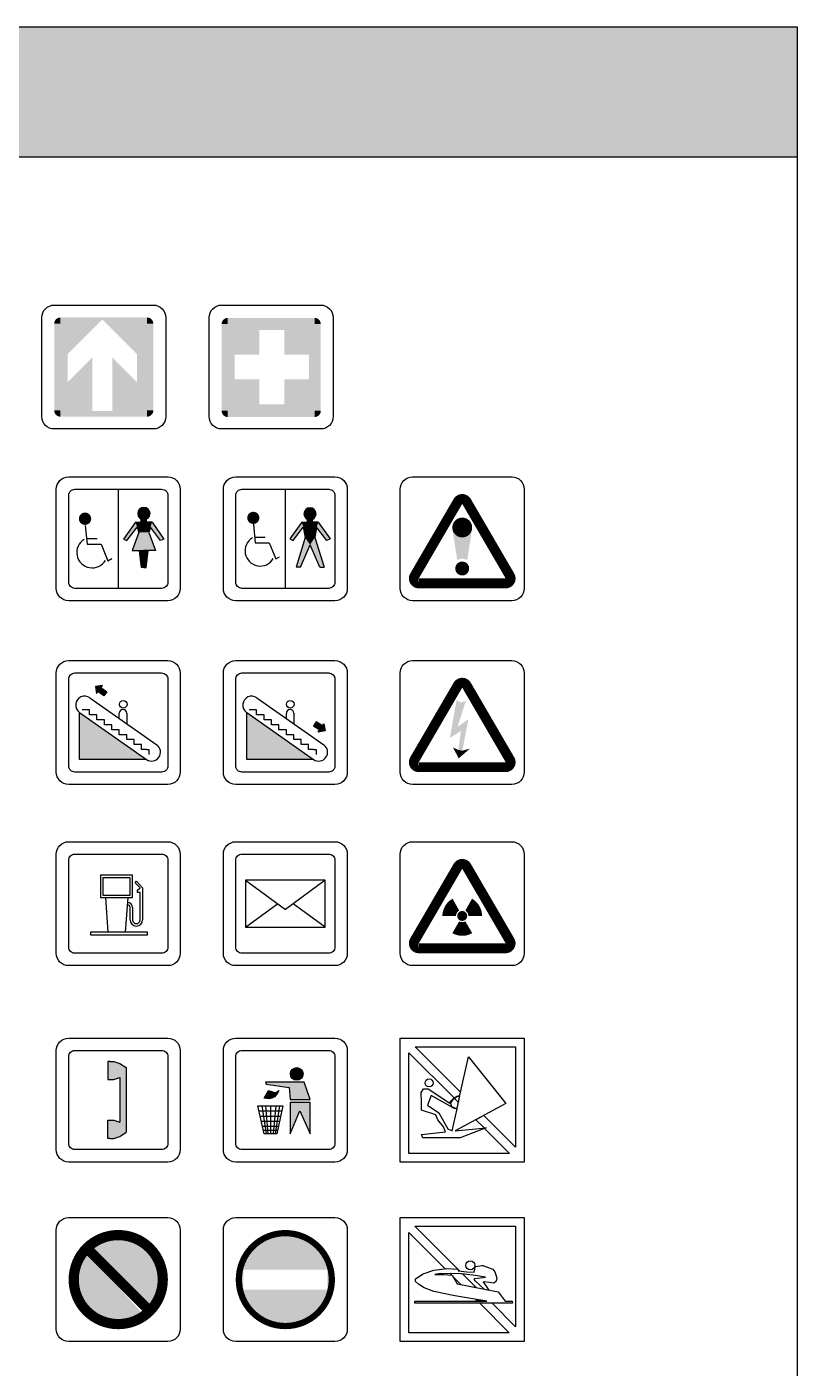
# Model space of a CAD drawing. Extents: x 1216 to 44401, y 2119 to 23617.
# Drawn here: x 38187 to 44401, y 12791 to 23617 of the extents above; entities that cross this region are included whole.
import ezdxf

# ---------------------------------------------------------------- set-up
doc = ezdxf.new("R2010")
doc.units = 0
doc.header["$LTSCALE"] = 10
doc.header["$MEASUREMENT"] = 0
doc.layers.get('0').update_dxf_attribs({"linetype": 'CONTINUOUS'})
doc.layers.add('www.cad-blocks.net', color=7, linetype='CONTINUOUS')

# ---------------------------------------------------------------- blocks, each defined once
blk = doc.blocks.new('44')
blk.add_lwpolyline([(136.705, 202.168), (136.705, 204.168, -0.414214), (136.955, 204.418), (138.955, 204.418, -0.414214), (139.205, 204.168), (139.205, 202.168, -0.414214), (138.955, 201.918), (136.955, 201.918, -0.414214)], format="xyb", close=True)
at = {"color": 3, "const_width": 0.125}
for points in [[(137.018, 204.043, -0.414214), (137.08, 204.105, -0.414214)], [(138.893, 204.043, 0.414214), (138.83, 204.105, 0.414214)], [(137.018, 202.293, 0.414214), (137.08, 202.23, 0.414214)], [(138.893, 202.293, -0.414214), (138.83, 202.23, -0.414214)]]:
    blk.add_lwpolyline(points, format="xyb", dxfattribs=at)
at = {"color": 3}
for points in [[(137.08, 202.168), (137.227, 202.168), (137.08, 204.168), (137.227, 204.168)], [(137.227, 204.168), (138.627, 204.168), (137.227, 204.129), (138.627, 204.129)], [(137.227, 203.429), (137.927, 204.129), (137.227, 204.129)], [(137.927, 204.129), (138.627, 204.129), (138.627, 203.429)], [(138.627, 202.168), (138.83, 202.168), (138.627, 204.168), (138.83, 204.168)], [(136.955, 202.293), (137.08, 202.293), (136.955, 204.043), (137.08, 204.043)], [(138.83, 202.293), (138.955, 202.293), (138.83, 204.043), (138.955, 204.043)], [(137.227, 202.168), (137.227, 202.864), (137.727, 202.168), (137.727, 203.364)], [(138.127, 202.168), (138.127, 203.364), (138.627, 202.168), (138.627, 202.864)], [(137.727, 202.168), (138.127, 202.168), (137.727, 202.279), (138.127, 202.279)]]:
    blk.add_solid(points, dxfattribs=at)
blk = doc.blocks.new('45')
blk.add_lwpolyline([(140.082, 202.168), (140.082, 204.168, -0.414214), (140.332, 204.418), (142.332, 204.418, -0.414214), (142.582, 204.168), (142.582, 202.168, -0.414214), (142.332, 201.918), (140.332, 201.918, -0.414214)], format="xyb", close=True)
at = {"color": 3, "const_width": 0.125}
for points in [[(140.395, 204.035, -0.414214), (140.457, 204.097, -0.414214)], [(142.27, 204.035, 0.414214), (142.207, 204.097, 0.414214)], [(140.395, 202.285, 0.414214), (140.457, 202.222, 0.414214)], [(142.27, 202.285, -0.414214), (142.207, 202.222, -0.414214)]]:
    blk.add_lwpolyline(points, format="xyb", dxfattribs=at)
at = {"color": 3}
for points in [[(142.207, 204.035), (142.207, 204.16), (140.457, 204.035), (140.457, 204.16)], [(140.332, 202.285), (140.595, 202.285), (140.332, 204.035), (140.595, 204.035)], [(140.595, 204.051), (140.595, 203.918), (142.095, 204.051), (142.095, 203.918)], [(140.595, 203.418), (140.595, 203.918), (141.095, 203.418), (141.095, 203.918)], [(141.595, 203.418), (141.595, 203.918), (142.095, 203.418), (142.095, 203.918)], [(142.095, 202.285), (142.332, 202.285), (142.095, 204.035), (142.332, 204.035)], [(140.595, 202.918), (140.595, 202.418), (141.095, 202.918), (141.095, 202.418)], [(141.595, 202.918), (141.595, 202.418), (142.095, 202.918), (142.095, 202.418)], [(142.207, 202.16), (142.207, 202.285), (140.457, 202.16), (140.457, 202.285)], [(140.595, 202.285), (140.595, 202.418), (142.095, 202.285), (142.095, 202.418)]]:
    blk.add_solid(points, dxfattribs=at)
blk = doc.blocks.new('FORMAT')
at = {"true_color": 0x546d8e}
h = blk.add_hatch(color=155, dxfattribs=at)
h.set_gradient(color1=(68, 68, 68), color2=(84, 109, 142), tint=1)
h.paths.add_polyline_path([(4945, 23357), (4945, 22309), (44401, 22309), (44401, 23357)])
at = {"color": 155, "true_color": 0x546d8e}
for p, q in [((4945, 23357), (44401, 23357)), ((44401, 23357), (44401, 1859)), ((4945, 22309), (44401, 22309))]:
    blk.add_line(p, q, dxfattribs=at)
blk = doc.blocks.new('A$C2BE95DA0')
for p, q in [((500, 900), (500, 100)), ((685, 633), (685, 659)), ((727, 633), (727, 658)), ((639, 633), (543, 498)), ((570, 485), (652, 593)), ((666, 552), (612, 405)), ((639, 633), (706, 633)), ((652, 593), (666, 552)), ((773, 633), (706, 633)), ((760, 593), (746, 552)), ((746, 552), (800, 405)), ((842, 485), (760, 593)), ((773, 633), (869, 498)), ((543, 498), (570, 485)), ((869, 498), (842, 485)), ((612, 405), (706, 405)), ((687, 268), (672, 402)), ((800, 405), (706, 405)), ((726, 268), (741, 402)), ((706, 268), (687, 268)), ((706, 268), (726, 268))]:
    blk.add_line(p, q)
for points in [[(0, 100), (0, 900, -0.414214), (100, 1000), (900, 1000, -0.414214), (1000, 900), (1000, 100, -0.414214), (900, 0), (100, 0, -0.414214)], [(100, 150), (100, 850, -0.414214), (150, 900), (850, 900, -0.414214), (900, 850), (900, 150, -0.414214), (850, 100), (150, 100, -0.414214)]]:
    blk.add_lwpolyline(points, format="xyb", close=True)
at = {"const_width": 49.4}
for points in [[(207, 662, 1), (257, 662, 1)], [(682, 703, 1), (732, 703, 1)]]:
    blk.add_lwpolyline(points, format="xyb", close=True, dxfattribs=at)
for points in [[(234, 607), (248, 456), (362, 456), (417, 323), (447, 340)], [(244, 501), (329, 501)]]:
    blk.add_lwpolyline(points)
blk.add_lwpolyline([(225, 495, 1.282073), (396, 326, 1.282073)], format="xyb")
for start, end in [(90, 270), (90, 270), (270, 90), (270, 90)]:
    blk.add_arc((707, 703), 49.5, start, end)
for points in [[(685, 659), (685, 633), (727, 658), (727, 633)], [(543, 498), (570, 485), (639, 633), (652, 593)], [(612, 405), (666, 552), (800, 405), (746, 552)], [(639, 633), (652, 593), (773, 633), (760, 593)], [(652, 593), (666, 552), (760, 593), (746, 552)], [(760, 593), (773, 633), (842, 485), (869, 498)], [(672, 402), (687, 268), (741, 402), (726, 268)]]:
    blk.add_solid(points)
blk = doc.blocks.new('A$C11360FFE')
for p, q in [((500, 100), (500, 900)), ((678, 633), (678, 658)), ((720, 633), (720, 658)), ((632, 633), (537, 499)), ((563, 486), (645, 593)), ((632, 633), (699, 633)), ((645, 593), (660, 510)), ((766, 633), (699, 633)), ((752, 593), (738, 510)), ((834, 486), (752, 593)), ((766, 633), (861, 499)), ((537, 499), (563, 486)), ((660, 510), (586, 270)), ((621, 270), (699, 452)), ((777, 270), (699, 452)), ((738, 510), (812, 270)), ((861, 499), (834, 486)), ((621, 270), (586, 270)), ((777, 270), (812, 270))]:
    blk.add_line(p, q)
for points in [[(0, 100), (0, 900, -0.414214), (100, 1000), (900, 1000, -0.414214), (1000, 900), (1000, 100, -0.414214), (900, 0), (100, 0, -0.414214)], [(100, 150), (100, 850, -0.414214), (150, 900), (850, 900, -0.414214), (900, 850), (900, 150, -0.414214), (850, 100), (150, 100, -0.414214)]]:
    blk.add_lwpolyline(points, format="xyb", close=True)
at = {"const_width": 49.1}
for points in [[(217, 669, 1), (266, 669, 1)], [(674, 702, 1), (723, 702, 1)]]:
    blk.add_lwpolyline(points, format="xyb", close=True, dxfattribs=at)
for points in [[(243, 618), (257, 468), (370, 468), (424, 337), (454, 354)], [(253, 513), (337, 513)]]:
    blk.add_lwpolyline(points)
blk.add_lwpolyline([(234, 508, 1.282073), (403, 340, 1.282073)], format="xyb")
for start, end in [(90, 270), (270, 90)]:
    blk.add_arc((699, 702), 49.1, start, end)
for points in [[(678, 633), (678, 658), (720, 633), (720, 658)], [(537, 499), (563, 486), (632, 633), (645, 593)], [(632, 633), (645, 593), (766, 633), (752, 593)], [(645, 593), (660, 510), (752, 593), (738, 510)], [(752, 593), (766, 633), (834, 486), (861, 499)], [(766, 633), (752, 593), (752, 593), (766, 633)], [(586, 270), (621, 270), (660, 510), (699, 452)], [(660, 510), (699, 452), (738, 510), (699, 452)], [(738, 510), (699, 452), (812, 270), (777, 270)]]:
    blk.add_solid(points)
blk = doc.blocks.new('A$C153318FA')
blk.add_lwpolyline([(0, 100), (0, 900, -0.414214), (100, 1000), (900, 1000, -0.414214), (1000, 900), (1000, 100, -0.414214), (900, 0), (100, 0, -0.414214)], format="xyb", close=True)
for points, const_width in [([(885, 200), (535, 801, 0.57437), (465, 801), (115, 200, 0.578843), (150, 140), (850, 140, 0.578843)], 80), ([(460, 591, 1), (540, 591, 1)], 80), ([(472, 260, 1), (528, 260, 1)], 56)]:
    blk.add_lwpolyline(points, format="xyb", close=True, dxfattribs=dict(const_width=const_width))
for points in [[(421, 579), (500, 591), (459, 330), (500, 341)], [(500, 341), (500, 591), (541, 330), (579, 579)]]:
    blk.add_solid(points)
blk = doc.blocks.new('A$C2F054FE7')
for p, q in [((372, 799), (316, 791)), ((316, 791), (324, 735)), ((324, 735), (372, 799)), ((271, 700), (811, 320)), ((188, 582), (728, 202)), ((188, 222), (188, 582)), ((268, 602), (208, 602)), ((268, 562), (268, 602)), ((328, 562), (268, 562)), ((328, 522), (328, 562)), ((508, 533), (508, 575)), ((568, 575), (568, 491)), ((388, 522), (328, 522)), ((388, 482), (388, 522)), ((448, 482), (388, 482)), ((448, 442), (448, 482)), ((508, 442), (448, 442)), ((508, 402), (508, 442)), ((568, 402), (508, 402)), ((568, 362), (568, 402)), ((628, 362), (568, 362)), ((628, 322), (628, 362)), ((188, 202), (188, 222)), ((688, 322), (628, 322)), ((688, 282), (688, 322)), ((728, 282), (688, 282)), ((728, 282), (748, 282)), ((748, 282), (748, 242)), ((728, 202), (188, 202))]:
    blk.add_line(p, q)
for points in [[(0, 100), (0, 900, -0.414214), (100, 1000), (900, 1000, -0.414214), (1000, 900), (1000, 100, -0.414214), (900, 0), (100, 0, -0.414214)], [(100, 150), (100, 850, -0.414214), (150, 900), (850, 900, -0.414214), (900, 850), (900, 150, -0.414214), (850, 100), (150, 100, -0.414214)]]:
    blk.add_lwpolyline(points, format="xyb", close=True)
blk.add_lwpolyline([(384, 715), (336, 751), (360, 783), (408, 748)], close=True)
blk.add_circle((540, 648), 30.7)
for centre, radius, start, end in [((229, 641), 72.1, 54.8658, 234.8658), ((538, 575), 30, 0, 180), ((769, 261), 72.1, 234.8658, 54.8658)]:
    blk.add_arc(centre, radius, start, end)
for points in [[(324, 735), (316, 791), (372, 799), (316, 791)], [(384, 715), (336, 751), (408, 748), (360, 783)], [(188, 582), (188, 222), (728, 202), (188, 202)]]:
    blk.add_solid(points)
blk = doc.blocks.new('A$C33523279')
for p, q in [((271, 700), (811, 320)), ((188, 582), (728, 202)), ((188, 222), (188, 582)), ((268, 602), (208, 602)), ((268, 562), (268, 602)), ((328, 562), (268, 562)), ((328, 522), (328, 562)), ((508, 533), (508, 575)), ((568, 575), (568, 491)), ((388, 522), (328, 522)), ((388, 482), (388, 522)), ((448, 482), (388, 482)), ((448, 442), (448, 482)), ((508, 442), (448, 442)), ((508, 402), (508, 442)), ((765, 423), (810, 490)), ((821, 434), (765, 423)), ((810, 490), (821, 434)), ((568, 402), (508, 402)), ((568, 362), (568, 402)), ((628, 362), (568, 362)), ((628, 322), (628, 362)), ((188, 202), (188, 222)), ((688, 322), (628, 322)), ((688, 282), (688, 322)), ((728, 282), (688, 282)), ((728, 282), (748, 282)), ((748, 282), (748, 242)), ((728, 202), (188, 202))]:
    blk.add_line(p, q)
for points in [[(0, 100), (0, 900, -0.414214), (100, 1000), (900, 1000, -0.414214), (1000, 900), (1000, 100, -0.414214), (900, 0), (100, 0, -0.414214)], [(100, 150), (100, 850, -0.414214), (150, 900), (850, 900, -0.414214), (900, 850), (900, 150, -0.414214), (850, 100), (150, 100, -0.414214)]]:
    blk.add_lwpolyline(points, format="xyb", close=True)
blk.add_lwpolyline([(727, 473), (777, 440), (799, 473), (749, 507)], close=True)
blk.add_circle((540, 648), 30.7)
for centre, radius, start, end in [((229, 641), 72.1, 54.8658, 234.8658), ((538, 575), 30, 0, 180), ((769, 261), 72.1, 234.8658, 54.8658)]:
    blk.add_arc(centre, radius, start, end)
for points in [[(188, 582), (188, 222), (728, 202), (188, 202)], [(727, 473), (777, 440), (749, 507), (799, 473)], [(765, 423), (821, 434), (810, 490), (821, 434)]]:
    blk.add_solid(points)
blk = doc.blocks.new('A$C36855C5B')
blk.add_lwpolyline([(0, 100), (0, 900, -0.414214), (100, 1000), (900, 1000, -0.414214), (1000, 900), (1000, 100, -0.414214), (900, 0), (100, 0, -0.414214)], format="xyb", close=True)
at = {"const_width": 80}
blk.add_lwpolyline([(885, 200), (535, 801, 0.57437), (465, 801), (115, 200, 0.578843), (150, 140), (850, 140, 0.578843)], format="xyb", close=True, dxfattribs=at)
for points in [[(400, 375), (463, 465), (454, 679), (491, 662)], [(463, 465), (491, 662), (529, 674)], [(400, 375), (490, 432), (463, 465), (549, 526)], [(490, 432), (549, 526), (468, 279), (501, 273)], [(425, 299), (468, 279), (472, 211)], [(472, 211), (468, 279), (501, 273)], [(472, 211), (501, 273), (561, 289)]]:
    blk.add_solid(points)
blk = doc.blocks.new('A$C33CA720E')
for p, q in [((636, 669), (648, 681)), ((676, 629), (636, 669)), ((648, 681), (696, 629)), ((396, 549), (416, 269)), ((576, 549), (556, 269)), ((656, 609), (676, 629)), ((656, 589), (656, 609)), ((676, 589), (656, 589)), ((676, 369), (676, 589)), ((696, 629), (696, 369)), ((576, 489), (572, 489)), ((574, 509), (576, 509)), ((596, 369), (596, 469)), ((616, 469), (616, 369)), ((736, 269), (276, 269)), ((276, 269), (276, 249)), ((276, 249), (736, 249)), ((736, 249), (736, 269))]:
    blk.add_line(p, q)
for points in [[(0, 100), (0, 900, -0.414214), (100, 1000), (900, 1000, -0.414214), (1000, 900), (1000, 100, -0.414214), (900, 0), (100, 0, -0.414214)], [(100, 150), (100, 850, -0.414214), (150, 900), (850, 900, -0.414214), (900, 850), (900, 150, -0.414214), (850, 100), (150, 100, -0.414214)]]:
    blk.add_lwpolyline(points, format="xyb", close=True)
for points in [[(356, 729), (356, 549), (616, 549), (616, 729)], [(376, 709), (376, 569), (596, 569), (596, 709)]]:
    blk.add_lwpolyline(points, close=True)
for centre, radius, start, end in [((576, 469), 40, 0, 90), ((576, 469), 20, 0, 90), ((646, 369), 50, 180, 0), ((646, 369), 30, 180, 0)]:
    blk.add_arc(centre, radius, start, end)
blk = doc.blocks.new('A$C02E73AA0')
for p, q in [((179, 689), (500, 454)), ((821, 689), (500, 454)), ((179, 311), (438, 500)), ((821, 311), (562, 500))]:
    blk.add_line(p, q)
for points in [[(0, 100), (0, 900, -0.414214), (100, 1000), (900, 1000, -0.414214), (1000, 900), (1000, 100, -0.414214), (900, 0), (100, 0, -0.414214)], [(100, 150), (100, 850, -0.414214), (150, 900), (850, 900, -0.414214), (900, 850), (900, 150, -0.414214), (850, 100), (150, 100, -0.414214)]]:
    blk.add_lwpolyline(points, format="xyb", close=True)
blk.add_lwpolyline([(179, 689), (179, 311), (821, 311), (821, 689)], close=True)
blk = doc.blocks.new('A$C392D1540')
blk.add_lwpolyline([(0, 100), (0, 900, -0.414214), (100, 1000), (900, 1000, -0.414214), (1000, 900), (1000, 100, -0.414214), (900, 0), (100, 0, -0.414214)], format="xyb", close=True)
for points, const_width in [([(885, 200), (535, 801, 0.57437), (465, 801), (115, 200, 0.578843), (150, 140), (850, 140, 0.578843)], 80), ([(480, 401, 1), (520, 401, 1)], 40)]:
    blk.add_lwpolyline(points, format="xyb", close=True, dxfattribs=dict(const_width=const_width))
at = {"const_width": 110}
for points in [[(449, 492, 0.271049), (395, 401, 0.271049)], [(605, 401, 0.267949), (552, 492, 0.267949)], [(448, 310, 0.269795), (553, 310, 0.269795)]]:
    blk.add_lwpolyline(points, format="xyb", dxfattribs=at)
blk = doc.blocks.new('A$C5F507219')
for p, q in [((416, 812), (416, 665)), ((432, 812), (416, 812)), ((432, 812), (465, 812)), ((465, 812), (514, 796)), ((514, 796), (563, 763)), ((563, 763), (563, 240)), ((416, 665), (432, 665)), ((432, 665), (465, 665)), ((465, 665), (514, 682)), ((514, 682), (514, 322)), ((416, 191), (416, 338)), ((416, 338), (432, 338)), ((432, 338), (465, 338)), ((465, 338), (514, 322)), ((514, 207), (563, 240)), ((432, 191), (416, 191)), ((432, 191), (465, 191)), ((465, 191), (514, 207))]:
    blk.add_line(p, q)
for points in [[(0, 100), (0, 900, -0.414214), (100, 1000), (900, 1000, -0.414214), (1000, 900), (1000, 100, -0.414214), (900, 0), (100, 0, -0.414214)], [(100, 150), (100, 850, -0.414214), (150, 900), (850, 900, -0.414214), (900, 850), (900, 150, -0.414214), (850, 100), (150, 100, -0.414214)]]:
    blk.add_lwpolyline(points, format="xyb", close=True)
for points in [[(416, 812), (465, 812), (416, 665), (465, 665)], [(465, 665), (514, 682), (465, 812), (514, 796)], [(514, 207), (563, 240), (514, 796), (563, 763)], [(416, 338), (416, 191), (465, 338), (465, 191)], [(465, 338), (514, 322), (465, 191), (514, 207)]]:
    blk.add_solid(points)
blk = doc.blocks.new('A$C628B6D77')
for p, q in [((329, 515), (365, 577)), ((653, 644), (340, 644)), ((340, 644), (345, 628)), ((345, 628), (530, 602)), ((365, 577), (412, 561)), ((412, 561), (422, 561)), ((422, 561), (432, 566)), ((437, 556), (427, 541)), ((432, 566), (448, 577)), ((448, 577), (437, 556)), ((530, 602), (540, 505)), ((700, 505), (653, 644)), ((329, 227), (278, 453)), ((278, 453), (479, 453)), ((309, 453), (345, 227)), ((371, 510), (329, 515)), ((340, 453), (360, 227)), ((391, 515), (371, 510)), ((381, 453), (381, 227)), ((412, 525), (391, 515)), ((422, 453), (401, 227)), ((427, 541), (412, 525)), ((453, 453), (417, 227)), ((479, 453), (432, 227)), ((540, 505), (700, 505)), ((540, 479), (540, 227)), ((700, 479), (540, 479)), ((700, 227), (700, 479)), ((287, 412), (470, 412)), ((297, 371), (462, 371)), ((306, 330), (453, 330)), ((540, 227), (617, 412)), ((617, 412), (700, 227)), ((315, 289), (445, 289)), ((322, 258), (439, 258)), ((432, 227), (329, 227))]:
    blk.add_line(p, q)
for points in [[(0, 100), (0, 900, -0.414214), (100, 1000), (900, 1000, -0.414214), (1000, 900), (1000, 100, -0.414214), (900, 0), (100, 0, -0.414214)], [(100, 150), (100, 850, -0.414214), (150, 900), (850, 900, -0.414214), (900, 850), (900, 150, -0.414214), (850, 100), (150, 100, -0.414214)]]:
    blk.add_lwpolyline(points, format="xyb", close=True)
at = {"const_width": 51.4}
blk.add_lwpolyline([(566, 711, 1), (617, 711, 1)], format="xyb", close=True, dxfattribs=at)
blk.add_circle((592, 711), 50.9)
for points in [[(365, 577), (329, 515), (412, 561), (371, 510)], [(340, 644), (345, 628), (653, 644), (530, 602)], [(371, 510), (412, 561), (391, 515), (412, 561)], [(391, 515), (412, 561), (412, 525), (412, 561)], [(412, 561), (412, 525), (422, 561), (422, 536)], [(422, 561), (422, 536), (432, 566), (427, 541)], [(432, 566), (427, 541), (437, 556), (432, 566)], [(432, 566), (437, 556), (448, 577), (437, 556)], [(530, 602), (653, 644), (540, 505), (700, 505)], [(540, 227), (617, 412), (540, 227), (540, 479)], [(540, 479), (617, 412), (700, 479), (617, 412)], [(617, 412), (700, 479), (617, 412), (700, 227)]]:
    blk.add_solid(points)
blk = doc.blocks.new('39')
at = {"color": 1}
blk.add_lwpolyline([(111.845, 190.904), (111.845, 191.904), (112.845, 191.904), (112.845, 190.904)], close=True, dxfattribs=at)
blk.add_lwpolyline([(111.915, 190.974), (111.915, 191.784), (112.279, 191.421, -0.100296), (112.327, 191.443), (112.332, 191.467), (111.965, 191.834), (112.775, 191.834), (112.775, 191.023), (112.519, 191.28), (112.455, 191.245), (112.521, 191.179), (112.538, 191.181), (112.524, 191.175), (112.726, 190.974)], format="xyb", close=True, dxfattribs=at)
at = {"color": 7}
for points in [[(112.017, 191.127), (112.21, 191.147), (112.193, 191.187), (112.149, 191.245), (112.133, 191.286), (112.017, 191.322), (112.017, 191.385), (112.014, 191.465), (112.033, 191.494), (112.069, 191.494), (112.246, 191.38, -0.047644), (112.247, 191.386, -0.190082), (112.327, 191.443), (112.395, 191.753), (112.698, 191.376), (112.288, 191.155), (112.538, 191.181), (112.329, 191.1), (112.026, 191.1)], [(112.253, 191.352), (112.094, 191.44), (112.065, 191.363), (112.155, 191.302), (112.229, 191.171), (112.265, 191.156), (112.303, 191.332, -0.124199), (112.262, 191.346, -0.081924)], [(112.256, 191.359, 0.079425), (112.261, 191.352, 0.137876), (112.304, 191.338), (112.326, 191.437, 0.183356), (112.252, 191.384, 0.035549), (112.251, 191.38)]]:
    blk.add_lwpolyline(points, format="xyb", close=True, dxfattribs=at)
blk.add_lwpolyline([(112.315, 191.385), (112.326, 191.437, 0.09332), (112.283, 191.417, 0.035549)], format="xyb", dxfattribs=at)
blk.add_lwpolyline([(112.283, 191.417), (112.315, 191.385)], dxfattribs=at)
blk.add_circle((112.078, 191.542), 0.0321, dxfattribs=at)
blk = doc.blocks.new('A$C40176F15')
at = {"xscale": 1000, "yscale": 1000, "zscale": 1000}
blk.add_blockref('39', (-111845, -190904), dxfattribs=at)
blk = doc.blocks.new('A$C1210774C')
blk.add_lwpolyline([(0, 100), (0, 900, -0.414214), (100, 1000), (900, 1000, -0.414214), (1000, 900), (1000, 100, -0.414214), (900, 0), (100, 0, -0.414214)], format="xyb", close=True)
at = {"color": 1, "const_width": 82.5}
for points in [[(754, 246, 1), (246, 754, -0.374867)], [(754, 246, -1), (246, 754, 0.374867)]]:
    blk.add_lwpolyline(points, format="xyb", dxfattribs=at)
blk.add_lwpolyline([(276, 724), (724, 276)], dxfattribs=at)
at = {"color": 5}
for points in [[(528, 528), (304, 753), (316, 762)], [(528, 528), (316, 762), (329, 771)], [(528, 528), (329, 771), (343, 779)], [(528, 528), (343, 779), (356, 786)], [(528, 528), (356, 786), (370, 792)], [(528, 528), (370, 792), (384, 798)], [(528, 528), (384, 798), (398, 803)], [(528, 528), (398, 803), (413, 808)], [(528, 528), (413, 808), (427, 812)], [(528, 528), (427, 812), (441, 815)], [(528, 528), (441, 815), (456, 817)], [(528, 528), (456, 817), (471, 819)], [(528, 528), (471, 819), (485, 820)], [(528, 528), (485, 820), (500, 820)], [(528, 528), (500, 820), (514, 820)], [(528, 528), (514, 820), (528, 819)], [(528, 528), (528, 819), (542, 817)], [(542, 817), (557, 815), (528, 528)], [(528, 528), (557, 815), (570, 812)], [(570, 812), (584, 809), (528, 528)], [(528, 528), (584, 809), (598, 805)], [(598, 805), (611, 800), (528, 528)], [(528, 528), (611, 800), (624, 795)], [(624, 795), (636, 789), (528, 528)], [(528, 528), (636, 789), (649, 783)], [(649, 783), (661, 777), (528, 528)], [(528, 528), (661, 777), (673, 769)], [(673, 769), (684, 762), (528, 528)], [(528, 528), (684, 762), (695, 753)], [(472, 472), (221, 657), (214, 644)], [(472, 472), (229, 671), (221, 657)], [(472, 472), (238, 684), (229, 671)], [(472, 472), (247, 696), (238, 684)], [(695, 753), (706, 745), (528, 528)], [(528, 528), (706, 745), (716, 736)], [(528, 528), (716, 736), (726, 726)], [(528, 528), (736, 716), (726, 726)], [(528, 528), (745, 706), (736, 716)], [(753, 695), (745, 706), (528, 528)], [(528, 528), (762, 684), (753, 695)], [(769, 673), (762, 684), (528, 528)], [(528, 528), (777, 661), (769, 673)], [(783, 649), (777, 661), (528, 528)], [(472, 472), (183, 544), (181, 529)], [(472, 472), (185, 559), (183, 544)], [(472, 472), (188, 573), (185, 559)], [(472, 472), (192, 587), (188, 573)], [(472, 472), (197, 602), (192, 587)], [(472, 472), (202, 616), (197, 602)], [(472, 472), (208, 630), (202, 616)], [(472, 472), (214, 644), (208, 630)], [(528, 528), (789, 636), (783, 649)], [(795, 624), (789, 636), (528, 528)], [(528, 528), (800, 611), (795, 624)], [(805, 598), (800, 611), (528, 528)], [(528, 528), (809, 584), (805, 598)], [(812, 570), (809, 584), (528, 528)], [(528, 528), (815, 557), (812, 570)], [(817, 542), (815, 557), (528, 528)], [(528, 528), (819, 528), (817, 542)], [(472, 472), (181, 529), (180, 515)], [(472, 472), (180, 515), (180, 500)], [(472, 472), (180, 500), (180, 486)], [(472, 472), (180, 486), (181, 472)], [(472, 472), (181, 472), (183, 458)], [(183, 458), (185, 443), (472, 472)], [(472, 472), (185, 443), (188, 430)], [(188, 430), (191, 416), (472, 472)], [(472, 472), (191, 416), (195, 402)], [(195, 402), (200, 389), (472, 472)], [(472, 472), (200, 389), (205, 376)], [(205, 376), (211, 364), (472, 472)], [(472, 472), (211, 364), (217, 351)], [(217, 351), (223, 339), (472, 472)], [(472, 472), (223, 339), (231, 327)], [(231, 327), (238, 316), (472, 472)], [(472, 472), (238, 316), (247, 305)], [(247, 305), (255, 294), (472, 472)], [(472, 472), (255, 294), (264, 284)], [(472, 472), (264, 284), (274, 274)], [(472, 472), (284, 264), (274, 274)], [(472, 472), (294, 255), (284, 264)], [(305, 247), (294, 255), (472, 472)], [(472, 472), (316, 238), (305, 247)], [(327, 231), (316, 238), (472, 472)], [(472, 472), (339, 223), (327, 231)], [(351, 217), (339, 223), (472, 472)], [(472, 472), (364, 211), (351, 217)], [(376, 205), (364, 211), (472, 472)], [(472, 472), (389, 200), (376, 205)], [(402, 195), (389, 200), (472, 472)], [(472, 472), (416, 191), (402, 195)], [(430, 188), (416, 191), (472, 472)], [(472, 472), (443, 185), (430, 188)], [(458, 183), (443, 185), (472, 472)], [(472, 472), (472, 181), (458, 183)], [(472, 472), (616, 202), (602, 197)], [(472, 472), (602, 197), (587, 192)], [(472, 472), (587, 192), (573, 188)], [(472, 472), (573, 188), (559, 185)], [(472, 472), (559, 185), (544, 183)], [(472, 472), (544, 183), (529, 181)], [(472, 472), (529, 181), (515, 180)], [(472, 472), (515, 180), (500, 180)], [(472, 472), (500, 180), (486, 180)], [(472, 472), (486, 180), (472, 181)], [(472, 472), (684, 238), (671, 229)], [(472, 472), (671, 229), (657, 221)], [(472, 472), (657, 221), (644, 214)], [(472, 472), (644, 214), (630, 208)], [(472, 472), (630, 208), (616, 202)], [(528, 528), (753, 304), (762, 316)], [(528, 528), (762, 316), (771, 329)], [(528, 528), (771, 329), (779, 343)], [(528, 528), (779, 343), (786, 356)], [(528, 528), (786, 356), (792, 370)], [(528, 528), (792, 370), (798, 384)], [(528, 528), (798, 384), (803, 398)], [(528, 528), (803, 398), (808, 413)], [(528, 528), (808, 413), (812, 427)], [(528, 528), (812, 427), (815, 441)], [(528, 528), (815, 441), (817, 456)], [(528, 528), (817, 456), (819, 471)], [(528, 528), (819, 471), (820, 485)], [(528, 528), (820, 485), (820, 500)], [(528, 528), (820, 500), (820, 514)], [(528, 528), (820, 514), (819, 528)]]:
    blk.add_solid(points, dxfattribs=at)
blk = doc.blocks.new('A$C07BE752A')
blk.add_lwpolyline([(0, 100), (0, 900, -0.414214), (100, 1000), (900, 1000, -0.414214), (1000, 900), (1000, 100, -0.414214), (900, 0), (100, 0, -0.414214)], format="xyb", close=True)
at = {"color": 1, "const_width": 50.7}
blk.add_lwpolyline([(125, 500, 1), (875, 500, 1)], format="xyb", close=True, dxfattribs=at)
at = {"color": 1}
for points in [[(500, 580), (500, 880), (310, 829)], [(500, 580), (690, 829), (500, 880)], [(500, 580), (310, 829), (171, 690)], [(500, 580), (829, 690), (690, 829)], [(500, 580), (171, 690), (160, 580)], [(500, 580), (840, 580), (829, 690)], [(160, 420), (160, 580), (140, 500)], [(860, 500), (840, 580), (840, 420)], [(500, 420), (171, 310), (160, 420)], [(500, 420), (310, 171), (171, 310)], [(500, 420), (500, 120), (310, 171)], [(500, 420), (840, 420), (829, 310)], [(500, 420), (829, 310), (690, 171)], [(500, 420), (690, 171), (500, 120)]]:
    blk.add_solid(points, dxfattribs=at)
blk = doc.blocks.new('40')
at = {"color": 7}
for p, q in [((113.913, 191.236), (114.002, 191.221)), ((114.002, 191.221), (113.928, 191.221))]:
    blk.add_line(p, q, dxfattribs=at)
at = {"color": 1}
for points in [[(113.303, 190.896), (113.303, 191.896), (114.303, 191.896), (114.303, 190.896)], [(113.679, 191.485), (113.768, 191.479), (113.77, 191.468), (113.782, 191.466), (113.422, 191.826), (114.233, 191.826), (114.233, 191.015), (114.044, 191.205), (113.945, 191.205), (114.183, 190.966), (113.373, 190.966), (113.373, 191.776), (113.666, 191.483)]]:
    blk.add_lwpolyline(points, close=True, dxfattribs=at)
at = {"color": 7}
for points in [[(113.981, 191.319), (113.907, 191.386), (113.9, 191.396), (113.906, 191.406), (113.99, 191.416), (113.911, 191.43), (113.776, 191.444), (113.776, 191.443), (113.625, 191.446), (113.582, 191.437), (113.655, 191.438), (113.721, 191.433), (113.761, 191.363), (114.094, 191.297), (114.15, 191.221), (114.206, 191.221), (114.208, 191.205), (113.422, 191.205), (113.422, 191.221), (114.002, 191.221), (113.743, 191.264), (113.574, 191.3), (113.496, 191.33), (113.449, 191.358), (113.427, 191.381), (113.427, 191.403), (113.488, 191.442), (113.573, 191.473), (113.679, 191.485), (113.768, 191.479), (113.77, 191.468), (113.84, 191.459), (113.9, 191.455), (113.904, 191.479), (113.91, 191.501), (113.961, 191.509), (113.971, 191.509), (114.003, 191.495), (114.049, 191.479), (114.067, 191.458), (114.078, 191.427), (114.081, 191.407), (114.078, 191.382), (114.058, 191.367), (114.022, 191.372), (113.972, 191.378), (114.018, 191.312)], [(113.728, 191.421), (113.792, 191.357), (113.916, 191.332), (113.807, 191.441), (113.776, 191.444), (113.776, 191.443), (113.705, 191.445), (113.716, 191.433)], [(113.913, 191.236), (113.928, 191.221)]]:
    blk.add_lwpolyline(points, dxfattribs=at)
blk.add_circle((113.868, 191.511), 0.0365, dxfattribs=at)
blk = doc.blocks.new('A$C2B6B40D6')
at = {"xscale": 1000, "yscale": 1000, "zscale": 1000}
blk.add_blockref('40', (-113303, -190896), dxfattribs=at)

msp = doc.modelspace()

# ---------------------------------------------------------------- block references
at = {"xscale": 400, "yscale": 400, "zscale": 400}
for name in ['44', '45']:
    msp.add_blockref(name, (-16375, -60396), dxfattribs=at)
for name, p in [('A$C2BE95DA0', (38424, 18985)), ('A$C11360FFE', (39772, 18985)), ('A$C153318FA', (41199, 18985)), ('A$C2F054FE7', (38424, 17502)), ('A$C33523279', (39772, 17502)), ('A$C36855C5B', (41199, 17502)), ('A$C33CA720E', (38424, 16040)), ('A$C02E73AA0', (39772, 16040)), ('A$C392D1540', (41199, 16040)), ('A$C5F507219', (38424, 14455)), ('A$C628B6D77', (39772, 14455)), ('A$C40176F15', (41199, 14455)), ('A$C1210774C', (38424, 13006)), ('A$C07BE752A', (39772, 13006)), ('A$C2B6B40D6', (41199, 13006))]:
    msp.add_blockref(name, p)
at = {"layer": 'www.cad-blocks.net'}
msp.add_blockref('FORMAT', (0, 260), dxfattribs=at)

doc.saveas('drawing.dxf')
